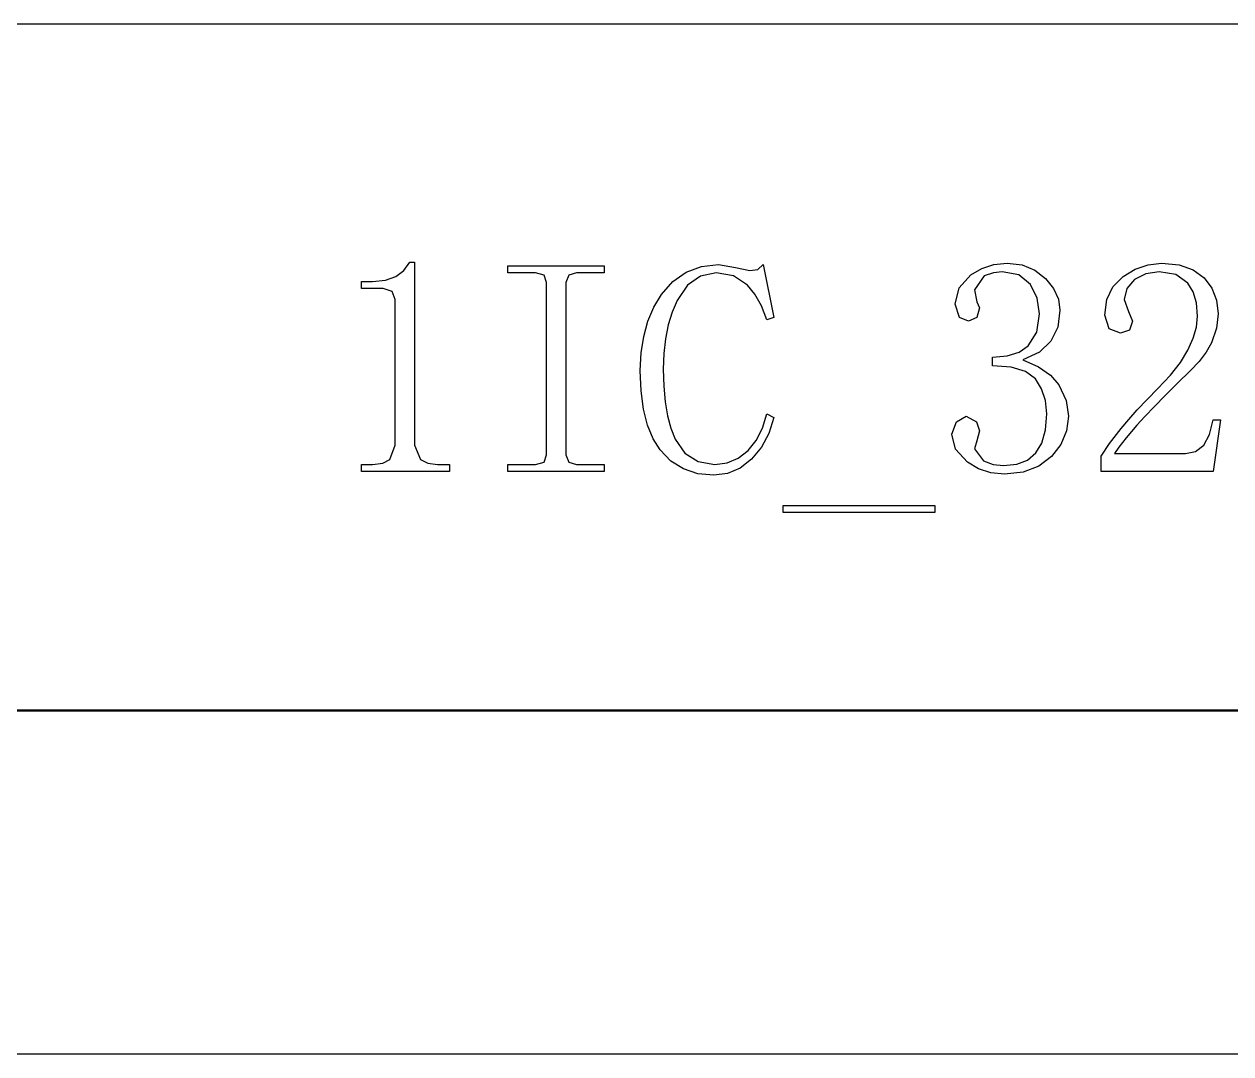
# Model space of a CAD drawing. Extents: x 0 to 420, y 0 to 297.
# Drawn here: x 311.22 to 328.81, y 0 to 15 of the extents above; entities that cross this region are included whole.
import ezdxf

# ---------------------------------------------------------------- set-up
doc = ezdxf.new("R2010")
doc.units = 0

msp = doc.modelspace()

# ---------------------------------------------------------------- linework, layer by layer
at = {"color": 7, "lineweight": 25}
for p, q in [((415, 15), (303, 15)), ((0, 0), (420, 0))]:
    msp.add_line(p, q, dxfattribs=at)
at = {"color": 7, "lineweight": 50}
for p, q in [((415, 5), (25, 5)), ((235, 5), (415, 5)), ((235, 5), (415, 5)), ((235, 5), (415, 5)), ((235, 5), (415, 5)), ((235, 5), (415, 5)), ((235, 5), (415, 5)), ((235, 5), (415, 5))]:
    msp.add_line(p, q, dxfattribs=at)
at = {"color": 7, "lineweight": 25}
for points in [[(316.913, 11.534), (316.913, 8.867), (317.001, 8.656), (317.106, 8.604), (317.247, 8.586), (317.422, 8.586), (317.422, 8.481), (316.141, 8.481), (316.141, 8.586), (316.299, 8.586), (316.451, 8.604), (316.554, 8.656), (316.633, 8.867), (316.633, 10.99), (316.589, 11.104), (316.457, 11.148), (316.141, 11.148), (316.141, 11.253), (316.299, 11.253), (316.49, 11.27), (316.641, 11.323), (316.758, 11.411), (316.843, 11.534)], [(318.275, 11.376), (318.275, 11.481), (319.678, 11.481), (319.678, 11.376), (319.275, 11.376), (319.161, 11.341), (319.117, 11.235), (319.117, 8.726), (319.161, 8.621), (319.275, 8.586), (319.678, 8.586), (319.678, 8.481), (318.275, 8.481), (318.275, 8.586), (318.678, 8.586), (318.801, 8.621), (318.836, 8.726), (318.836, 11.235), (318.801, 11.341), (318.678, 11.376)], [(321.275, 8.428), (321.042, 8.451), (320.835, 8.52), (320.652, 8.635), (320.495, 8.797), (320.391, 8.961), (320.31, 9.159), (320.252, 9.39), (320.217, 9.656), (320.205, 9.955), (320.218, 10.212), (320.254, 10.451), (320.316, 10.672), (320.402, 10.875), (320.512, 11.06), (320.68, 11.252), (320.874, 11.389), (321.096, 11.471), (321.346, 11.498), (321.591, 11.455), (321.802, 11.411), (321.916, 11.428), (321.995, 11.498), (322.153, 10.726), (322.047, 10.691), (321.969, 10.896), (321.876, 11.066), (321.767, 11.2), (321.565, 11.332), (321.311, 11.376), (321.083, 11.331), (320.893, 11.196), (320.74, 10.972), (320.668, 10.803), (320.611, 10.618), (320.571, 10.418), (320.547, 10.203), (320.539, 9.972), (320.546, 9.724), (320.567, 9.498), (320.602, 9.294), (320.651, 9.113), (320.714, 8.955), (320.856, 8.75), (321.049, 8.627), (321.293, 8.586), (321.471, 8.609), (321.632, 8.676), (321.775, 8.788), (321.895, 8.937), (321.986, 9.115), (322.047, 9.323), (322.153, 9.27), (322.078, 9.039), (321.969, 8.838), (321.828, 8.665), (321.661, 8.534), (321.477, 8.455)], [(326.445, 9.288), (326.418, 9.074), (326.336, 8.879), (326.2, 8.7), (326.014, 8.559), (325.786, 8.474), (325.515, 8.446), (325.315, 8.465), (325.133, 8.524), (324.972, 8.621), (324.801, 8.81), (324.744, 9.025), (324.814, 9.209), (324.954, 9.288), (325.103, 9.209), (325.147, 9.077), (325.112, 8.928), (325.077, 8.814), (325.208, 8.639), (325.347, 8.586), (325.498, 8.569), (325.691, 8.589), (325.849, 8.65), (325.972, 8.753), (326.059, 8.898), (326.112, 9.088), (326.13, 9.323), (326.111, 9.52), (326.055, 9.689), (325.963, 9.832), (325.82, 9.939), (325.612, 10.003), (325.34, 10.025), (325.34, 10.148), (325.553, 10.166), (325.726, 10.222), (325.858, 10.314), (325.983, 10.514), (326.024, 10.779), (325.991, 11.009), (325.893, 11.209), (325.724, 11.347), (325.48, 11.393), (325.353, 11.378), (325.217, 11.332), (325.077, 11.13), (325.112, 10.955), (325.147, 10.867), (325.112, 10.726), (324.989, 10.674), (324.858, 10.726), (324.796, 10.919), (324.853, 11.159), (325.024, 11.349), (325.184, 11.442), (325.36, 11.497), (325.551, 11.516), (325.769, 11.492), (325.956, 11.418), (326.112, 11.297), (326.229, 11.148), (326.299, 10.993), (326.322, 10.832), (326.29, 10.588), (326.191, 10.384), (326.022, 10.224), (325.779, 10.112), (326.009, 10.009), (326.184, 9.886), (326.305, 9.744), (326.41, 9.516)], [(328.329, 10.744), (328.313, 10.938), (328.266, 11.099), (328.188, 11.226), (328.013, 11.351), (327.767, 11.393), (327.572, 11.365), (327.408, 11.279), (327.296, 11.15), (327.259, 10.99), (327.32, 10.814), (327.381, 10.674), (327.338, 10.542), (327.206, 10.498), (327.039, 10.56), (326.978, 10.762), (327.007, 10.988), (327.095, 11.175), (327.241, 11.323), (327.42, 11.43), (327.608, 11.495), (327.802, 11.516), (328.059, 11.493), (328.266, 11.422), (328.425, 11.305), (328.537, 11.153), (328.605, 10.978), (328.627, 10.779), (328.603, 10.569), (328.531, 10.358), (328.454, 10.22), (328.351, 10.085), (328.224, 9.955), (328.03, 9.765), (327.854, 9.591), (327.698, 9.431), (327.561, 9.286), (327.443, 9.156), (327.286, 8.974), (327.178, 8.837), (327.118, 8.744), (328.153, 8.744), (328.298, 8.775), (328.417, 8.867), (328.504, 9.02), (328.557, 9.235), (328.662, 9.235), (328.557, 8.481), (326.925, 8.481), (326.925, 8.709), (327.042, 8.889), (327.215, 9.112), (327.324, 9.241), (327.449, 9.38), (327.591, 9.53), (327.75, 9.691), (327.931, 9.886), (328.077, 10.073), (328.188, 10.253), (328.266, 10.424), (328.313, 10.588)], [(322.287, 7.884), (322.287, 7.99), (324.498, 7.99), (324.498, 7.884)]]:
    msp.add_lwpolyline(points, close=True, dxfattribs=at)

doc.saveas('drawing.dxf')
